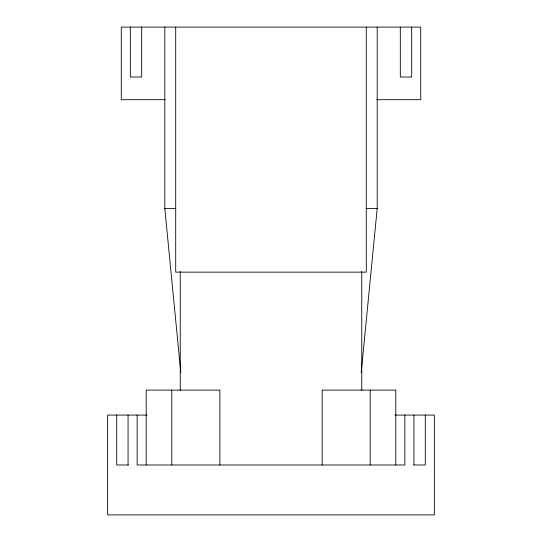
<?xml version="1.0" encoding="UTF-8"?>
<svg xmlns="http://www.w3.org/2000/svg" width="542" height="542" viewBox="0 0 542 542"><rect width="100%" height="100%" fill="white"/><g stroke="black" fill="none" stroke-linecap="round" stroke-linejoin="round"><path stroke-width="0.81" d="M361.202 372.469L377.185 208.609L377.185 27.1M165.249 99.701L121.259 99.701L121.259 27.1L420.741 27.1L420.741 99.701L376.751 99.701M164.815 27.1L164.815 208.609L175.777 208.609M366.223 208.609L377.185 208.609M147.024 415.07L107.641 415.07L107.641 514.9L434.359 514.9L434.359 415.07L394.976 415.07M128.461 464.989L116.72 464.989L116.72 415.07M413.539 464.989L425.28 464.989L425.28 415.07M164.815 208.609L180.798 372.469M413.939 415.07L413.939 464.989M411.669 27.1L411.669 77.011L400.321 77.011L400.321 27.1M404.86 415.07L404.86 464.989L137.14 464.989L137.14 415.07M395.789 464.989L395.789 390.111L322.138 390.111L322.138 464.989M370.206 390.111L370.206 464.989M366.29 27.1L366.29 272.145L175.71 272.145L175.71 27.1M361.751 271.4L361.751 390.599M219.862 464.989L219.862 390.111L146.211 390.111L146.211 464.989M180.249 271.4L180.249 390.599M171.794 390.111L171.794 464.989M141.679 27.1L141.679 77.011L130.331 77.011L130.331 27.1M128.061 415.07L128.061 464.989"/></g></svg>
